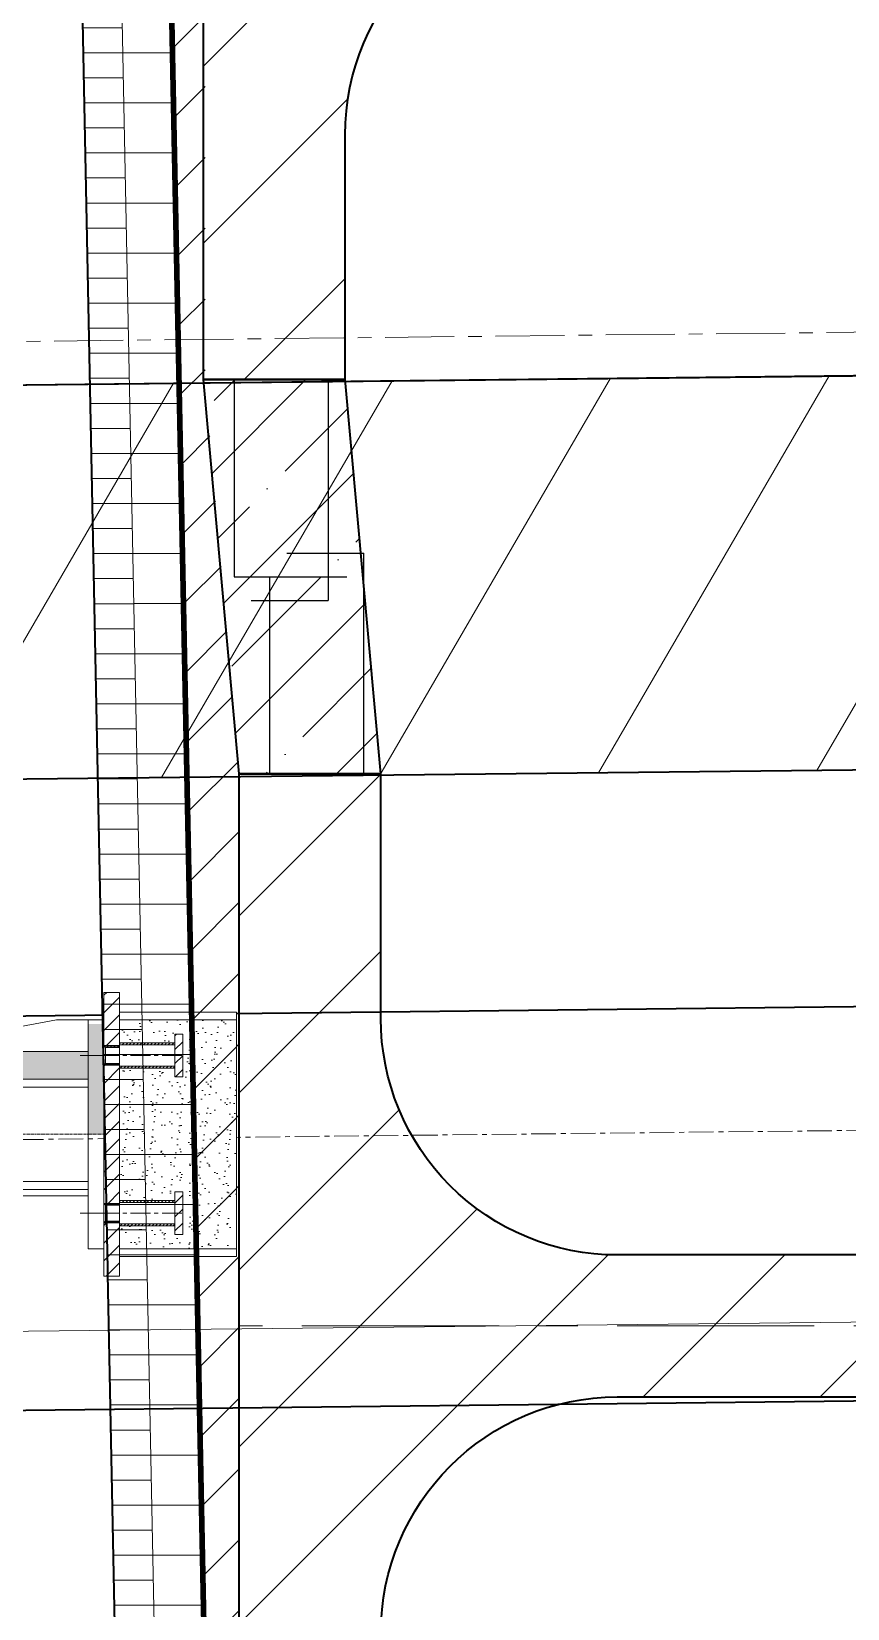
# Model space of a CAD drawing. Header units: millimetres. Extents: x 265754 to 14267433, y -6145605 to 2433772.
# Drawn here: x 7941608 to 7942644, y -571347 to -569347 of the extents above; entities that cross this region are included whole.
import ezdxf

# ---------------------------------------------------------------- set-up
doc = ezdxf.new("R2010")
doc.units = ezdxf.units.MM
doc.set_wipeout_variables(frame=1)
for name, pattern in [('осевая', [2, 1.25, -0.25, 0.25, -0.25]), ('осеваяX2', [4, 2.5, -0.5, 0.5, -0.5]), ('Штриховая', [3, 2, -1])]:
    doc.linetypes.add(name, pattern=pattern)
for name, color, linetype, lineweight in [('1-Бетон', 106, 'Continuous', 35), ('ИС_Med', 7, 'Continuous', 35), ('ИС_Невид', 4, 'Штриховая', 18), ('ИС_Основная', 7, 'Continuous', 35), ('ИС_Ось', 3, 'осевая', 18), ('ИС_РЗМ', 3, 'Continuous', 18), ('ИС_Тон', 3, 'Continuous', 18), ('ИС_Штр', 3, 'Continuous', 9), ('ИС_Штриховка', 2, 'Continuous', 9), ('МДП_Ось', 1, 'осеваяX2', 30)]:
    doc.layers.add(name, color=color, linetype=linetype, lineweight=lineweight)
doc.layers.add('ИС_Вспомогательная', color=2, linetype='Continuous', lineweight=18, plot=False)

# ---------------------------------------------------------------- blocks, each defined once
blk = doc.blocks.new('Б33')
at = {"layer": 'ИС_Med'}
blk.add_lwpolyline([(-15.08812343867604, -0.6870502139208838), (15.1118765613065, -0.6870502139209975), (15.1118765613065, 0.7129497860732954), (-15.08812343867604, 0.7129497860734091)], close=True, dxfattribs=at)
at = {"layer": 'ИС_Ось', "linetype": 'осевая', "ltscale": 25}
blk.add_lwpolyline([(-16.48812343867027, 0.01294978609064401), (16.51187656132973, 0.0129497860907577)], dxfattribs=at)
blk = doc.blocks.new('План Узловая')
at = {"layer": 'ИС_Штр'}
h = blk.add_hatch(dxfattribs=at)
h.set_pattern_fill('ANSI31', color=256, scale=75, angle=14.81052377493742)
h.set_pattern_definition([(59.81052377493729, (51042.48747052823, 15726.60762695764), (-205.8274345762676, 119.7438215556539), [])])
h.paths.add_polyline_path([(93982.12282701209, 12429.873986869), (65414.03637264943, 12116.19494749128), (65419.52606711636, 11616.22508514108), (93987.61252147937, 11929.90412451886)])
at = {"layer": 'ИС_Med'}
blk.add_lwpolyline([(65414.03718842805, 12116.12066836329), (94482.09268904623, 12435.3637124651)], dxfattribs=at)
at = {"layer": 'ИС_Основная', "color": 4}
for points in [[(63790.28695466212, 11237.39286708587), (64895.09676028753, 11310.44877235161), (96238.19027266582, 11654.59753003326)], [(64069.70209251408, 10754.77733611187), (64914.35149817017, 10810.63005089271), (96500.53771010245, 11157.44797872897)]]:
    blk.add_lwpolyline(points, dxfattribs=at)
at = {"layer": 'ИС_Ось', "color": 2, "ltscale": 70}
blk.add_lwpolyline([(173931.7129789479, 6849.039083617754), (149371.8698393077, 9444.603008795479), (130020.4920928834, 11127.51773473344), (98253.98959370548, 12531.78264908266), (64862.4893262262, 12165.14228050676), (32547.79332327511, 10028.32257018071), (7530.781608725927, 7151.077740384062)], dxfattribs=at)
at = {"layer": 'ИС_Ось', "color": 6, "ltscale": 25}
blk.add_lwpolyline([(171555.2733744095, 5934.975673662382), (146486.6045495929, 8584.31394850259), (127723.4753012578, 10216.07097017171), (98237.186056184, 11519.53714314057), (96603.15199281904, 11501.5953661137), (64901.46091584879, 11153.50918825902), (63539.38876502629, 11063.44172736257), (34182.77758778178, 9122.226331550512), (11767.37588040758, 6559.854624605272), (6618.952659764327, 5831.793216555263)], dxfattribs=at)
at = {"layer": 'ИС_Тон'}
blk.add_lwpolyline([(65414.03637230763, 12116.19497862033), (65419.52606677456, 11616.22511627025), (93987.61252113752, 11929.90415564791), (93982.12282667059, 12429.87401799794), (65414.03637230757, 12116.19497862144)], dxfattribs=at)
at = {"layer": 'ИС_Тон', "color": 6, "ltscale": 70}
for points in [[(171498.9306371038, 6098.804484876979), (146501.6572052492, 8740.597462894977), (127733.7478993334, 10372.77018774557), (98239.79292909795, 11676.57523053134), (96601.4282287499, 11658.58590289037), (64895.41492813086, 11310.45226680062), (63529.02971239609, 11220.09960309369), (34168.67450297053, 9278.63663194445), (11747.46516204055, 6715.601037012646), (6566.950308202533, 5983.001408492215)], [(171678.3661062302, 5577.056678460911), (146453.7188114378, 8242.87926419318), (127701.0326188374, 9873.728093561542), (98231.49078606052, 11176.4539331086), (96606.9179232376, 11158.61604054424), (64914.6696660858, 10810.63354533073), (63562.02032586816, 10721.18917082885), (34213.58878580894, 8780.514656167594), (11810.87509314559, 6219.593354186625), (6732.56289279426, 5501.446657100751)]]:
    blk.add_lwpolyline(points, dxfattribs=at)
at = {"layer": 'ИС_Med', "xscale": 1000, "yscale": 1000, "zscale": 1000, "rotation": 0.629085287027275}
for p in [(79363.58360922668, 12956.453343937), (80014.59795482003, 11063.48698451201)]:
    blk.add_blockref('Б33', p, dxfattribs=at)
blk = doc.blocks.new('Б1530')
at = {"layer": 'ИС_Штриховка', "ltscale": 15}
h = blk.add_hatch(dxfattribs=at)
h.set_pattern_fill('ANSI31', color=256, scale=50, style=0)
h.set_pattern_definition([(45, (-959244.342347345, -236738.1997060364), (-112.2532015133644, 112.2532015133644), [])])
edge = h.paths.add_edge_path()
edge.add_line((-699.999999852851, -180.0000000094878), (-699.9999998530839, -1.498672645539045e-06))
edge.add_line((-699.9999998530839, -1.498672645539045e-06), (699.9999998530839, 1.498672645539045e-06))
edge.add_line((699.9999998530839, 1.498672645539045e-06), (699.9999998530839, -179.9999982033041))
edge.add_line((699.9999998530839, -179.9999982033041), (389.9999999606516, -179.9999989250791))
edge.add_arc((390.0000006591436, -479.99999892505), 299.9999999999709, 90.00000013340214, 179.9999999871823)
edge.add_line((90.00000065914355, -479.9999988579366), (90.0000005926704, -1077.157285340945))
edge.add_arc((290.000000592554, -1077.157285385678), 199.9999999998836, 179.999999987185, 224.99999991699)
edge.add_line((148.5786441504024, -1218.578641418047), (310.0000006540213, -1379.999998389569))
edge.add_line((310.0000006540213, -1379.999998389569), (295.0000005525071, -1529.999998762098))
edge.add_line((295.0000005525071, -1529.999998762098), (-294.9999992984813, -1529.999998762098))
edge.add_line((-294.9999992984813, -1529.999998762098), (-309.9999994577374, -1379.999998389569))
edge.add_line((-309.9999994577374, -1379.999998389569), (-148.5786432343302, -1218.578642163979))
edge.add_arc((-289.999999472755, -1077.157285927678), 200.0000000000749, 315.0000000004304, 359.9999999628558)
edge.add_line((-89.99999947263859, -1077.157286057336), (-89.99999927985482, -479.9999991760997))
edge.add_arc((-389.9999992798548, -479.9999989814823), 300, 359.9999999628308, 450.0000001899868)
edge.add_line((-390.0000002746237, -179.9999989815115), (-699.999999852851, -180.0000000094878))
blk.add_lwpolyline([(-699.999999852851, -180.0000000094878), (-699.9999998530839, -1.498672645539045e-06), (699.9999998530839, 1.498672645539045e-06), (699.9999998530839, -179.9999982033041), (389.9999999606516, -179.9999989250791, 0.414213561625605), (90.00000065914355, -479.9999988579366), (90.0000005926704, -1077.157285340945, 0.1989123670611729), (148.5786441504024, -1218.578641418047), (310.0000006540213, -1379.999998389569), (295.0000005525071, -1529.999998762098), (-294.9999992984813, -1529.999998762098), (-309.9999994577374, -1379.999998389569), (-148.5786432343302, -1218.578642163979, 0.1989123672093204), (-89.99999947263859, -1077.157286057336), (-89.99999927985482, -479.9999991760997, 0.4142135635343125), (-390.0000002746237, -179.9999989815115)], format="xyb", close=True)
at = {"layer": 'Defpoints'}
for p, q in [((-700, -39.13950313709211), (-950, -39.13950313709211)), ((-950, -39.13950313709211), (-950, -137.0805100142024)), ((700, -39.13950313709211), (950, -39.13950313709211)), ((950, -39.13950313709211), (950, -137.0805100142024)), ((-980, -60.64792471571127), (-980, -158.5889315928216)), ((980, -60.64792471571127), (980, -158.5889315928216)), ((-700, -158.5889315928216), (-980, -158.5889315928216)), ((700, -158.5889315928216), (980, -158.5889315928216))]:
    blk.add_line(p, q, dxfattribs=at)
at = {"layer": 'ИС_Ось', "ltscale": 200}
blk.add_line((6.270129233598709e-07, -1529.999998762098), (6.270129233598709e-07, 0), dxfattribs=at)
blk = doc.blocks.new('A$C3AE20701')
at = {"color": 0}
for p, q in [((-336.6912764448691, 704.3487332516185), (-279.5081137863554, 744.3769449358708)), ((-334.9708894747811, 701.8910374460331), (-278.1790196322725, 741.6453441740657)), ((-260.9999975163834, 750.0000008655659), (-260.9999975267818, 746.8646004562213)), ((-259.999998499454, 452.4547018109199), (-259.9999975708172, 732.4547018109199)), ((-259.9999975708463, 732.4547018109199), (30.00000242915364, 732.4547008491477)), ((-343.9999977106135, 690.311197344641), (-343.9999977159237, 688.7100011412601)), ((-343.9999977132686, 689.5105992420192), (-343.9999977185789, 687.9094030367758)), ((-343.9999977132686, 689.5105992429505), (-343.9999977185789, 687.9094030395697)), ((-343.999997721234, 687.1088049360749), (-343.9999977159237, 688.7100011412601)), ((-343.9999977238892, 686.3082068333367), (-343.9999977185789, 687.9094030367758)), ((-343.9999977238892, 686.3082068342098), (-343.9999977185789, 687.9094030395697)), ((-340.9999977115448, 690.3111973346915), (-340.999997716855, 688.7100011313107)), ((-340.9999977141999, 689.5105992330011), (-340.9999977195102, 687.9094030296203)), ((-340.9999977221653, 687.1088049261255), (-340.999997716855, 688.7100011313107)), ((-340.9999977248205, 686.3082068242604), (-340.9999977195102, 687.9094030296203)), ((-336.6912765512546, 672.2706708789289), (-270.3654760195535, 625.8426123740453)), ((-334.9708895648649, 674.7283666730448), (-268.2881470639272, 628.050448800528)), ((-262.9999980792446, 579.1590486094508), (-262.9999979937108, 604.9497569305975)), ((-259.9999980792446, 579.1590485995014), (-259.9999979937108, 604.949756920648)), ((-249.9549992314816, 613.243397428247), (-254.9999979662054, 613.2433974449785)), ((-254.9999981067501, 570.8654080392124), (-254.9999979662054, 613.2433974449785)), ((-249.9549993720263, 570.8654080224809), (-249.9549992314816, 613.243397428247)), ((-233.8764117005105, 606.1803991406288), (-249.9549992549057, 606.1803991939527)), ((-233.8764117005105, 606.1803991406288), (-239.8650017766106, 606.1803991604896)), ((-232.8020036255082, 580.955405443365), (-232.8020035521724, 603.0680952719815)), ((-232.8020036255082, 580.955405443365), (-232.8020035521724, 603.0680952719815)), ((-237.8470023117267, 598.1084011722785), (-249.9549992816762, 598.1084012124342)), ((-237.8470023518823, 586.0004041990694), (-249.9549993218318, 586.0004042392251)), ((-219.6850068486534, 598.108401112045), (-232.802003568621, 598.108401155547)), ((-219.6850068888091, 586.000404138836), (-232.8020036087767, 586.0004041823379)), ((-219.6850068888091, 586.000404138836), (-219.6850068486534, 598.108401112045)), ((-249.9549993720263, 570.8654080224809), (-254.9999981067501, 570.8654080392124)), ((-233.876411794207, 577.9284062043827), (-249.9549993486022, 577.9284062577066)), ((-233.876411794207, 577.9284062043827), (-239.8650018703071, 577.9284062242435)), ((-336.691277083322, 511.8381351497324), (-270.3654762436677, 558.2661932145663)), ((-334.970890113234, 509.38043934438), (-268.2881473026858, 556.0583567743632)), ((-343.9999983490663, 497.8005992429877), (-343.9999983543766, 496.1994030377443)), ((-343.9999983596869, 494.5982068343635), (-343.9999983543766, 496.1994030377443)), ((-340.9999983499977, 497.8005992330384), (-340.9999983553079, 496.1994030277949)), ((-340.9999983606182, 494.5982068244141), (-340.9999983553079, 496.1994030277949)), ((-336.6912771870523, 480.5606708789078), (-279.5081147940422, 440.5324588153064)), ((-334.9708902006627, 483.018366673082), (-278.1790206218408, 443.264059568354)), ((-259.999998499454, 452.4547018109199), (30.00000150054602, 452.4547008491477)), ((-260.9999985613675, 434.9094027629069), (-260.9999985509691, 438.0448031721933)), ((-260.9999985613675, 434.9094027629069), (-260.9999985509691, 438.0448031721933))]:
    blk.add_line(p, q, dxfattribs=at)
at = {"color": 0, "ltscale": 100}
blk.add_line((-254.9999975708172, 732.4547017943377), (-254.999998499454, 452.4547017943376), dxfattribs=at)
at = {"color": 0}
for points in [[(-60.49999635465847, 1099.167830729308), (-60.49999635189862, 1100.000000200617)], [(-80.49999678041625, 970.7904886356607), (-85.49999678041625, 970.790488652243), (-85.4999967472517, 980.790488652243)], [(-59.99999757084636, 732.4547011476287), (-59.99999675000511, 979.9602599734252)], [(60.00000006632911, 19.99999980098355), (60.00000324999489, 979.9602595754506)], [(70.00000006632912, 19.99999976781899), (69.94646536132609, 980.7374673051067)], [(-60.49999684674537, 950.7904885693316), (-80.49999684674538, 950.7904886356607), (-80.49999678041625, 970.7904886356607), (-60.49999678041625, 970.7904885693316)], [(-69.99999757084636, 732.4547011807933), (-69.99999684674538, 950.790488600838)], [(-260.9999975163834, 750.0000008655659), (-279.5081137863554, 744.3769449358708)], [(-260.9999975267818, 746.8646004562213), (-278.1790196322725, 741.6453441740657)], [(30.00000150054602, 452.4547008491477), (30.00000242915364, 732.4547008491477)], [(-328.9398006764753, 643.6208562292895), (-328.9398010247031, 538.6208562292895), (-323.9398010247031, 538.6208562127073), (-323.9398006764753, 643.6208562127073), (-328.9398006764753, 643.6208562292895)], [(-279.3336703177681, 626.3336732456165), (-323.9398006802195, 642.4918540229197)], [(-281.7015047199073, 621.8734622147052), (-323.9398006978563, 637.1739156858754)], [(-281.7015047199073, 621.8734622147052), (-281.7015049188946, 561.8734622147052), (-323.9398009983302, 546.5730090236981)], [(-279.3336705463396, 557.4132511680883), (-279.3336703177681, 626.3336732456165)], [(-270.3891285874925, 625.8591691709162), (-270.3891288117165, 558.2496364178523)], [(-281.7015049188946, 561.8734622147052), (-323.9398009983302, 546.5730090236981)], [(-279.3336705463396, 557.4132511680883), (-323.9398010159669, 541.2550706866538)], [(-260.9999985613675, 434.9094027629069), (-279.5081147940422, 440.5324588153064)], [(-260.9999985509691, 438.0448031721933), (-278.1790206218408, 443.264059568354)], [(-69.99999849945398, 452.4547011807933), (-77.99999849945398, 452.4547012073249), (-77.99999993367088, 20.00000025865445), (-69.99999993367088, 20.0000002321228), (-69.99999849945398, 452.4547011807933)], [(-69.99999993367088, 20.0000002321228), (-69.99999849945398, 452.4547011807933)], [(-59.99999993367089, 20.00000019895824), (-59.99999849945398, 452.4547011476287)], [(145.0000000663164, 20.00055649020592), (69.99484539617303, 20.00055673889899), (69.9948463329197, 302.4547007165066), (99.9948463329197, 302.4547006170129), (145.0000001990038, 60.00055649014771), (145.0000000663164, 20.00055649020592)], [(145, -4.809151947658402e-07), (-145, 4.808569871049267e-07), (-144.9999999336709, 20.00000048085699), (145.0000000663291, 19.99999951908481), (145, -4.809151947658402e-07)]]:
    blk.add_lwpolyline(points, dxfattribs=at)
at = {"color": 0, "linetype": 'Штриховая', "ltscale": 25}
for points in [[(-69.99999849945398, 452.4547011807933), (-69.99999757084636, 732.4547011807933)], [(-59.99999849945398, 452.4547011476287), (-59.99999757084636, 732.4547011476287)]]:
    blk.add_lwpolyline(points, dxfattribs=at)
at = {"color": 0}
for centre, radius in [((-70.49999655254419, 1039.500000233781), 60.5), ((-70.49999655254419, 1039.500000233781), 55.5), ((-70.49999655254419, 1039.500000233781), 50.5), ((-70.49999655254419, 1039.500000233781), 45.5), ((2.279913129892132e-06, 687.4547009486414), 15), ((2.279913129892132e-06, 687.4547009486414), 11.02773490548134), ((1.649786527976802e-06, 497.4547009486414), 15), ((1.649786527976802e-06, 497.4547009486414), 11.02773490548134)]:
    blk.add_circle(centre, radius, dxfattribs=at)
for centre, radius, start, end in [((-63.16674457785565, 966.9076615986709), 133.8297059183465, 5.931468081975982, 92.92675532303001), ((-63.16674457785565, 966.9076615986709), 123.8297059183465, 5.931468081975982, 76.27514323917268), ((-326.8650014943349, 690.3111972878135), 17.13499621625, 124.992019576855, 179.9999998099811), ((-326.8650014943349, 690.3111972878135), 14.13499621625, 124.992019576855, 179.9999998099811), ((-326.8650015076107, 686.3082067773823), 17.13499621625, 179.9999998099811, 235.0079800431072), ((-326.8650015076107, 686.3082067773823), 14.13499621625, 179.9999998099811, 235.0079800431072), ((-297.5318686340852, 604.5207635524425), 34.53453524919686, 0.711755403753115, 38.12699451923307), ((-297.5318686340852, 604.5207635524425), 37.53453524919687, 0.711755403753115, 38.82037790355704), ((-237.8470022949952, 603.1533999102037), 5.04499873875, 269.9999998099811, 359.9999998099811), ((-237.8470022952781, 603.068095288713), 5.04499873875, 359.9999998099811, 38.09074451680663), ((-237.8470023284582, 593.0634024324324), 5.04499873875, 359.9999998099811, 89.99999980998109), ((-237.8470023351508, 591.0454029379841), 5.04499873875, 269.9999998099811, 359.9999998099811), ((-237.8470023686139, 580.9554054600965), 5.04499873875, 359.9999998099811, 89.99999980998109), ((-237.8470023683309, 581.0407100826931), 5.04499873875, 321.9092551031555, 359.9999998099811), ((-297.5318687167735, 579.588042216536), 34.53453524919686, 321.8730051007291, 359.288244216209), ((-297.5318687167735, 579.588042216536), 37.53453524919687, 321.1796217164051, 359.288244216209), ((-326.8650021327878, 497.8005991861603), 17.13499621625, 124.992019576855, 179.9999998099811), ((-326.8650021327878, 497.8005991861603), 14.13499621625, 124.992019576855, 179.9999998099811), ((-326.8650021434084, 494.598206777536), 17.13499621625, 179.9999998099811, 235.0079800431072), ((-326.8650021434084, 494.598206777536), 14.13499621625, 179.9999998099811, 235.0079800431072)]:
    blk.add_arc(centre, radius, start, end, dxfattribs=at)
at = {"layer": 'ИС_Ось', "ltscale": 0.5}
for p, q in [((2.197001734903659e-06, 662.4547009487578), (2.362824524881378e-06, 712.4547009487578)), ((1.732697922965275e-06, 522.454700948525), (1.566875132987557e-06, 472.454700948525))]:
    blk.add_line(p, q, dxfattribs=at)
at = {"layer": 'ИС_Ось'}
for p, q in [((25.00000227991313, 687.45470086573), (-24.99999772008687, 687.4547010315528)), ((25.00000164978653, 497.45470086573), (-24.99999835021347, 497.4547010315528))]:
    blk.add_line(p, q, dxfattribs=at)
at = {"layer": 'ИС_Ось', "ltscale": 3}
blk.add_lwpolyline([(-1.661044432592618e-07, -50.08492598685552), (3.840238296089869e-06, 1157.934411972499)], dxfattribs=at)
at = {"layer": 'ИС_Ось'}
for points in [[(-70.49999630121334, 1115.282964612376), (-70.49999680387505, 963.7170358551857)], [(5.282967826051156, 1039.49999998245), (-146.2829609311395, 1039.500000485112)]]:
    blk.add_lwpolyline(points, dxfattribs=at)
at = {"layer": 'ИС_Ось', "ltscale": 0.5}
for points in [[(-100.0000000210111, -6.335413729182463), (-99.99999990067016, 29.95059904637326)], [(99.99999997898888, -6.335414392473623), (100.0000000993298, 29.9505983830821)]]:
    blk.add_lwpolyline(points, dxfattribs=at)
blk = doc.blocks.new('цм под стойку СМЕ1')
at = {"layer": 'ИС_Штр', "ltscale": 80}
h = blk.add_hatch(dxfattribs=at)
h.set_pattern_fill('ANSI31', color=256, scale=5, style=0)
h.set_pattern_definition([(45, (1679616.295143294, 236335.3339731151), (-11.22532015133644, 11.22532015133644), [])])
h.paths.add_polyline_path([(1644173.471168127, 225811.862232878), (1644105.459152785, 225811.8624980451), (1644105.459152785, 225831.8624980451), (1644173.471168127, 225831.862232878)])
h.paths.add_polyline_path([(1644081.459152786, 225811.862232878), (1643905.459323051, 225811.862232878), (1643905.459323051, 225831.862232878), (1644081.459152786, 225831.862232878)])
h.paths.add_polyline_path([(1643881.444766553, 225811.862232878), (1643813.45932305, 225811.862232878), (1643813.45932305, 225831.862232878), (1643881.473879548, 225831.862232878)])
at = {"layer": 'ИС_Штр', "ltscale": 500}
h = blk.add_hatch(dxfattribs=at)
h.set_pattern_fill('ANSI31', color=256)
h.set_pattern_definition([(45, (-270, 0), (-2.245064030267288, 2.245064030267288), [])])
h.paths.add_polyline_path([(1643883.45932305, 225829.8913458727), (1643881.488436045, 225831.862232878), (1643881.45932305, 225831.862232878), (1643881.45932305, 225811.862232878), (1643883.45932305, 225811.862232878)])
h.paths.add_polyline_path([(1643905.45932305, 225831.862232878), (1643905.430210055, 225831.862232878), (1643903.45932305, 225829.8913458727), (1643903.45932305, 225811.862232878), (1643905.45932305, 225811.862232878)])
h = blk.add_hatch(dxfattribs=at)
h.set_pattern_fill('ANSI31', color=256)
h.set_pattern_definition([(45, (-70.00017026462592, 0.0002651670365594327), (-2.245064030267288, 2.245064030267288), [])])
h.paths.add_polyline_path([(1644081.459152786, 225811.8624980451), (1644083.459152785, 225811.8624980451), (1644083.459152785, 225829.8916110398), (1644081.48826578, 225831.8624980451), (1644081.459152786, 225831.8624980451)])
h.paths.add_polyline_path([(1644103.459152786, 225811.8624980451), (1644105.459152785, 225811.8624980451), (1644105.459152785, 225831.8624980451), (1644105.43003979, 225831.8624980451), (1644103.459152786, 225829.8916110398)])
at = {"layer": 'ИС_Штр', "ltscale": 80}
h = blk.add_hatch(dxfattribs=at)
h.set_pattern_fill('ANSI31', color=256)
h.set_pattern_definition([(45, (1669745.973568441, 236243.7313226136), (-2.245064030267288, 2.245064030267288), [])])
h.paths.add_polyline_path([(1643877.459323051, 225741.862232878), (1643879.959323051, 225741.862232878), (1643879.959323051, 225811.862232878), (1643877.459323051, 225811.862232878)])
h.paths.add_polyline_path([(1643909.45932305, 225811.862232878), (1643906.95932305, 225811.862232878), (1643906.95932305, 225741.862232878), (1643909.45932305, 225741.862232878)])
h = blk.add_hatch(dxfattribs=at)
h.set_pattern_fill('ANSI31', color=256)
h.set_pattern_definition([(45, (1669945.973398175, 236243.7315877806), (-2.245064030267288, 2.245064030267288), [])])
h.paths.add_polyline_path([(1644079.959152785, 225741.8624980451), (1644077.459152785, 225741.8624980451), (1644077.459152785, 225811.8624980451), (1644079.959152785, 225811.8624980451)])
h.paths.add_polyline_path([(1644109.459152786, 225741.8624980451), (1644106.959152786, 225741.8624980451), (1644106.959152786, 225811.8624980451), (1644109.459152786, 225811.8624980451)])
h = blk.add_hatch(dxfattribs=at)
h.set_pattern_fill('ANSI31', color=2, scale=100, style=0)
h.set_pattern_definition([(45, (1679616.295143295, 236364.4345846423), (-8.838834764831843, 8.838834764831843), [])])
h.paths.add_polyline_path([(1643893.45932305, 225731.862232878), (1643893.45932305, 225741.862232878), (1643920.45932305, 225741.862232878), (1643920.45932305, 225731.862232878)])
h.paths.add_polyline_path([(1643866.459323051, 225731.862232878), (1643866.459323051, 225741.862232878), (1643893.45932305, 225741.862232878), (1643893.45932305, 225731.862232878)])
h = blk.add_hatch(dxfattribs=at)
h.set_pattern_fill('ANSI31', color=2, scale=100, style=0)
h.set_pattern_definition([(45, (1679616.294973029, 236364.4348498093), (-8.838834764831843, 8.838834764831843), [])])
h.paths.add_polyline_path([(1644093.459152786, 225731.8624980451), (1644093.459152786, 225741.8624980451), (1644066.459152785, 225741.8624980451), (1644066.459152785, 225731.8624980451)])
h.paths.add_polyline_path([(1644120.459152786, 225731.8624980451), (1644120.459152786, 225741.8624980451), (1644093.459152786, 225741.8624980451), (1644093.459152786, 225731.8624980451)])
at = {"ltscale": 80}
for p, q in [((1643838.45932305, 225811.862232878), (1643838.45932305, 225663.7603110328)), ((1643848.45932305, 225663.7603110328), (1643848.45932305, 225811.862232878)), ((1644138.459152787, 225663.7605761999), (1644138.459152787, 225811.8624980451)), ((1644148.459152786, 225811.8624980451), (1644148.459152788, 225663.7605761999)), ((1643838.45932305, 225663.7603110328), (1644148.459152788, 225663.7605761999))]:
    blk.add_line(p, q, dxfattribs=at)
blk.add_lwpolyline([(1643813.45932305, 225831.862232878), (1644173.471168127, 225831.862232878), (1644173.471168127, 225811.862232878), (1643813.45932305, 225811.862232878)], close=True, dxfattribs=at)
at = {"layer": 'ИС_Ось', "ltscale": 20}
for p, q in [((1643893.45932305, 225732.9254684043), (1643893.45932305, 225849.1336183667)), ((1644093.459152786, 225732.9257335713), (1644093.459152786, 225849.1338835338))]:
    blk.add_line(p, q, dxfattribs=at)
at = {"layer": 'ИС_Тон', "ltscale": 80}
for p, q in [((1643881.45932305, 225831.8913458727), (1643883.459323051, 225829.8913458727)), ((1643903.45932305, 225829.8913458727), (1643883.459323051, 225829.8913458727)), ((1643883.459323051, 225829.8913458727), (1643883.459323051, 225811.862232878)), ((1643903.45932305, 225829.8913458727), (1643905.459323051, 225831.8913458727)), ((1643903.45932305, 225829.8913458727), (1643903.45932305, 225811.862232878)), ((1644083.459152785, 225829.8916110398), (1644081.459152786, 225831.8916110398)), ((1644083.459152785, 225829.8916110398), (1644103.459152786, 225829.8916110398)), ((1644083.459152785, 225829.8916110398), (1644083.459152785, 225811.8624980451)), ((1644105.459152785, 225831.8916110398), (1644103.459152786, 225829.8916110398)), ((1644103.459152786, 225829.8916110398), (1644103.459152786, 225811.8624980451)), ((1643877.459323051, 225811.862232878), (1643877.459323051, 225741.862232878)), ((1643879.959323051, 225811.862232878), (1643879.959323051, 225741.862232878)), ((1643906.95932305, 225811.862232878), (1643906.95932305, 225741.862232878)), ((1643909.45932305, 225811.862232878), (1643909.45932305, 225741.862232878)), ((1644077.459152785, 225811.8624980451), (1644077.459152785, 225741.8624980451)), ((1644079.959152785, 225811.8624980451), (1644079.959152785, 225741.8624980451)), ((1644106.959152786, 225811.8624980451), (1644106.959152786, 225741.8624980451)), ((1644109.459152786, 225811.8624980451), (1644109.459152786, 225741.8624980451))]:
    blk.add_line(p, q, dxfattribs=at)
at = {"layer": 'ИС_Тон', "lineweight": 30, "ltscale": 80}
for p, q in [((1643881.45932305, 225831.862232878), (1643881.45932305, 225811.862232878)), ((1643905.459323051, 225831.862232878), (1643905.459323051, 225811.862232878)), ((1644081.459152786, 225831.8624980451), (1644081.459152786, 225811.8624980451)), ((1644105.459152785, 225831.8624980451), (1644105.459152785, 225811.8624980451))]:
    blk.add_line(p, q, dxfattribs=at)
at = {"layer": 'ИС_Тон', "ltscale": 80}
for points in [[(1643866.459323051, 225731.862232878), (1643920.45932305, 225731.862232878), (1643920.45932305, 225741.862232878), (1643866.459323051, 225741.862232878)], [(1644120.459152786, 225731.8624980451), (1644066.459152785, 225731.8624980451), (1644066.459152785, 225741.8624980451), (1644120.459152786, 225741.8624980451)]]:
    blk.add_lwpolyline(points, close=True, dxfattribs=at)
blk = doc.blocks.new('е344н')
at = {"layer": 'ИС_Тон'}
h = blk.add_hatch(dxfattribs=at)
h.set_pattern_fill('ANGLE', color=6, angle=-1.90018901613088e-07)
h.set_pattern_definition([(0, (-31811.32191102207, 11359.97425655299), (0, 6.985), [5.08, -1.905]), (90, (-31811.32191102207, 11359.97425655299), (-6.985, 4.277078937439074e-16), [5.08, -1.905])])
h.paths.add_polyline_path([(-5062.9990583295, 942.8784382787999), (-5097.998767222278, 942.8784382786835), (-5097.997436195612, 637.879770897096), (-5092.998769211583, 642.8784379804274), (-5082.998769211583, 642.8784380799625), (-5062.999056337401, 642.8784382787999)])
h.paths.add_polyline_path([(-5062.999056337401, 642.8784382787999), (-5082.998769211583, 642.8784380799625), (-5092.998769211583, 642.8784379804274), (-5097.997436195612, 637.879770897096), (-5097.996585197747, 442.8775293687358), (-5062.999055010267, 442.8776820993517), (-5062.999055010267, 442.8778626954881), (-5097.996585197747, 442.8774639081676), (-5132.999126954935, 442.877376616234), (-5132.99912683107, 424.2555310900789), (-5064.151250532828, 422.8785737926373), (-4992.998910983093, 422.8784912184346), (-4992.998911116272, 442.8779875828186), (-5097.996585197747, 442.8775293687358), (-5097.996585197747, 442.8774639081676), (-5062.999055010267, 442.8778626954881)])
at = {"layer": 'ИС_Штр'}
h = blk.add_hatch(dxfattribs=at)
h.set_pattern_fill('ANSI35', color=256, scale=20, angle=-2.654796567684867e-12, style=0)
h.set_pattern_definition([(45.00000019001359, (23568.32538113091, 2296.371825537644), (-89.80256150850941, 89.80256091287367), []), (45.00000019001359, (23658.12798113097, 2296.371825835435), (-89.80256150850941, 89.80256091287367), [158.75, -31.75, 0, -31.75])])
h.paths.add_polyline_path([(-5949.999997503124, 296.7773425598862), (-5449.999999627471, 251.577342010336), (-5450.000000559725, 71.57734348485246), (-5950.000000075437, 116.77734353696)])
at = {"layer": 'ИС_Med', "ltscale": 15, "flags": 128}
blk.add_lwpolyline([(-5450.000000392087, 71.57734216749668), (-5949.999999280088, 116.7773437930737), (-5949.999998298474, 296.7773423038889), (-5449.999999795109, 251.5773406783119)], close=True, dxfattribs=at)
at = {"layer": 'ИС_Вспомогательная'}
blk.add_lwpolyline([(-5129.99492089171, 415.7766696005128), (-5129.994921375066, 269.7766696005128)], dxfattribs=at)
at = {"layer": 'ИС_Тон', "color": 6}
blk.add_lwpolyline([(-5062.998767222278, 442.8784382787999), (-5062.998767222278, 942.8784382787999), (-5097.998767222278, 942.8784382786835), (-5097.996585197747, 442.8774639081676), (-5062.999055010267, 442.8778626954881)], dxfattribs=at)
at = {"layer": 'ИС_Med'}
for p in [(-6649.999999792315, 296.7773461239412), (-4749.999999942258, 251.5773398554884)]:
    blk.add_blockref('Б1530', p, dxfattribs=at)
at = {"layer": 'ИС_РЗМ', "xscale": -1, "rotation": 1.900130452980875e-07}
blk.add_blockref('A$C3AE20701', (-4992.998982928693, 422.8784912184346), dxfattribs=at)
blk.add_wipeout([(-5173.00483352168, 422.87841617676895), (-5173.004833588009, 402.87841617676895), (-5148.004833588009, 402.87841609385214), (-5148.004834079154, 254.7764934829611), (-4838.005004341451, 254.77649245777866), (-4838.005003851704, 402.8784150657593), (-4812.992988510592, 402.8784149828134), (-4812.992988444292, 422.8784149828134)]).dxf.layer = 'ИС_РЗМ'
at = {"layer": 'ИС_Штр'}
h = blk.add_hatch(dxfattribs=at)
h.set_pattern_fill('ANSI31', color=256, scale=10, angle=44.9999998099811, style=0)
h.set_pattern_definition([(90, (11399.5275822375, 2301.371041773818), (-31.75, 1.472487913205009e-12), [])])
h.paths.add_polyline_path([(-7399.998079741374, 469.5955026138108), (-7399.998079741374, 419.5855036168359), (-3799.507927268744, 347.5757125262171), (-3799.507927268744, 397.585711523192)])
h = blk.add_hatch(dxfattribs=at)
h.set_pattern_fill('ANSI31', color=256, scale=20, angle=44.9999998099811, style=0)
h.set_pattern_definition([(90, (11399.5275822375, 2301.371041773818), (-63.50000000000001, 2.944975826410017e-12), [])])
h.paths.add_polyline_path([(-7399.998079741374, 419.5855036168359), (-7399.998079741374, 359.5955026210286), (-3799.507927268744, 287.5857115304098), (-3799.507927268744, 347.5757125262171)])
h = blk.add_hatch(dxfattribs=at)
h.set_pattern_fill('AR-SAND', color=256, scale=0.5, angle=-1.90018901613088e-07)
h.set_pattern_definition([(37.49999980998111, (114950.8387757735, 278071.4127641972), (-0.8000155668361624, 24.47066186912033), [0, -19.304, 0, -21.59, 0, -20.6375]), (7.499999809981096, (114950.8387757735, 278071.4127641972), (22.47616427576606, 35.84125495387651), [0, -10.414, 0, -17.399, 0, -6.6675]), (327.499999809981, (114935.2177757742, 278071.412764249), (39.54961851231121, 0.07185910276273928), [0, -6.35, 0, -22.86, 0, -29.845]), (317.4999998099811, (114935.2177757742, 278071.412764249), (38.17782266058162, 11.14646603624577), [0, -3.175, 0, -14.986, 0, -17.145])])
h.paths.add_polyline_path([(-4909.005003854632, 402.8784153012093), (-5077.004833587445, 402.878415858373), (-5077.004833820276, 332.878415858373), (-5066.004833820276, 332.8784158219351), (-5066.004833852872, 322.8784158219351), (-5120.004833851941, 322.8784160010982), (-5120.004833819345, 332.8784160010982), (-5109.004833819345, 332.8784159645438), (-5109.004833586514, 402.8784159645438), (-5138.004833588377, 402.8784160607029), (-5138.004834079184, 254.7765716372523), (-4848.004955809563, 254.7767498670146), (-4848.005003850907, 402.8786802659743), (-4877.005003853701, 402.878415195155), (-4877.0050040856, 332.878680352238), (-4866.0050040856, 332.8786803158), (-4866.005004119128, 322.8786803158), (-4920.005004120059, 322.8786804948468), (-4920.005004086532, 332.8786804948468), (-4909.005004086532, 332.8786804582924)])
h = blk.add_hatch(dxfattribs=at)
h.set_pattern_fill('ANSI31', color=256, scale=20, angle=-2.654796567684867e-12, style=0)
h.set_pattern_definition([(45.00000019001359, (11399.5275822375, 2301.371041773818), (-44.90128075425471, 44.90128045643684), [])])
h.paths.add_polyline_path([(-7399.998079741374, 353.5955026214942), (-7399.998079741374, 294.5765804769471), (-5949.051902566105, 294.5765845706919), (-5449.015844639391, 251.577338203555), (-3799.507927268744, 251.5773390324321), (-3798.556949917227, 281.5666919869836)])
at = {"layer": 'ИС_Med', "ltscale": 15, "flags": 128}
blk.add_lwpolyline([(-3799.507927268744, 397.585711523192), (-7399.998079741374, 469.5955026268493)], dxfattribs=at)
at = {"layer": 'ИС_Невид', "ltscale": 25, "const_width": 6, "flags": 128}
blk.add_lwpolyline([(-3799.507927267812, 284.585111590568), (-7399.998079741374, 356.5949026813032)], dxfattribs=at)
at = {"layer": 'ИС_Тон', "ltscale": 15, "flags": 128}
for points in [[(-3799.507927268744, 347.5757125262171), (-7399.998079741374, 419.5855036168359)], [(-3799.507927267812, 287.5857115304098), (-7399.998079741374, 359.595502621145)], [(-3799.507927267812, 281.5857115308754), (-7399.998079741374, 353.5955026214942)]]:
    blk.add_lwpolyline(points, dxfattribs=at)
at = {"layer": 'ИС_Штр'}
blk.add_blockref('цм под стойку СМЕ1', (-1648986.464905533, -225408.9783650672), dxfattribs=at)

msp = doc.modelspace()

# ---------------------------------------------------------------- linework, layer by layer
at = {"layer": 'МДП_Ось', "ltscale": 2, "flags": 128}
msp.add_lwpolyline([(7743020.992595687, -593330.2204492757), (7875995.041738242, -574045.6070504603, -0.06236864998936627), (8026972.342351574, -571109.4304036988), (8061759.606124713, -574780.1694094313, -0.0006835939129814829), (8066127.362766737, -575245.0831864031, -0.002050784183666171), (8070537.541818458, -575738.9143342129, -0.003417982021346757), (8074983.556319313, -576286.0585162179, -0.004785192664712867), (8079461.395765371, -576911.853947053, -0.006152421236037466), (8083965.726884553, -577642.1325494951, -0.007519673090427893), (8088489.448947108, -578503.0991005858, -0.008886952884495987), (8093023.240716463, -579521.1606231682, -0.01025426574051438), (8097555.105289772, -580722.6930873792, -0.1601430922746665), (8153134.948824895, -618559.8595920985, -0.01025426574051387), (8155916.350471443, -622338.4808565069, -0.008886952884495774), (8158525.636952834, -626183.3919233608, -0.007519673090428102), (8160985.074264622, -630076.525973689, -0.006152421236038218), (8163315.813701455, -633999.5298304628, -0.004785192664712388), (8165539.632439391, -637936.190375684, -0.003417982021346684), (8167678.608705627, -641872.0755668599, -0.002050784183666186), (8169754.846329005, -645794.1650306806, -0.0006835937965662782), (8171790.238388119, -649690.4788107921), (8184758.34710405, -674570.3202971127, 0.0006835937965661736), (8186775.97906046, -678432.6448135038, 0.002050784183666182), (8188793.496882007, -682243.8104068494, 0.003417982021347047), (8190832.591155495, -685995.9048459451, 0.004785192664713083), (8192912.373744836, -689677.5889339225, 0.006152421236038548), (8195050.799434346, -693276.8982754163, 0.00751967309042816), (8197264.460967481, -696780.9847788508, 0.008886952884496306), (8199568.362145425, -700175.8956863796, 0.01025426574051302), (8201975.664321106, -703446.3966451403, 0.2138723582029345), (8268493.021574076, -739259.4261616273, 0.01025426574051402), (8272545.094665596, -739468.4388355437, 0.008886952884494025), (8276647.583610649, -739522.8925601612, 0.007519673090428092), (8280791.538415405, -739441.9096317345, 0.006152421236037237), (8284973.570544253, -739245.6967650175, 0.004785192664712761), (8289192.088392084, -738955.1790515168, 0.003417982021346697), (8293446.987903847, -738591.9321772363, 0.002050784183666441), (8297739.323941261, -738178.1536178559, 0.0006835938547737822), (8302070.963949747, -737736.6645410234), (8315444.089647659, -736361.3322489178)], format="xyb", dxfattribs=at)

# ---------------------------------------------------------------- next in the draw order: block references
at = {"layer": 'ИС_Ось', "color": 4, "ltscale": 0.05}
msp.add_blockref('План Узловая', (7874968.788125941, -581924.4700561167), dxfattribs=at)

# ---------------------------------------------------------------- next in the draw order: block references
at = {"layer": '1-Бетон', "xscale": -1, "rotation": 90}
msp.add_blockref('е344н', (7942123.053967835, -575738.3465232389), dxfattribs=at)

doc.saveas('drawing.dxf')
